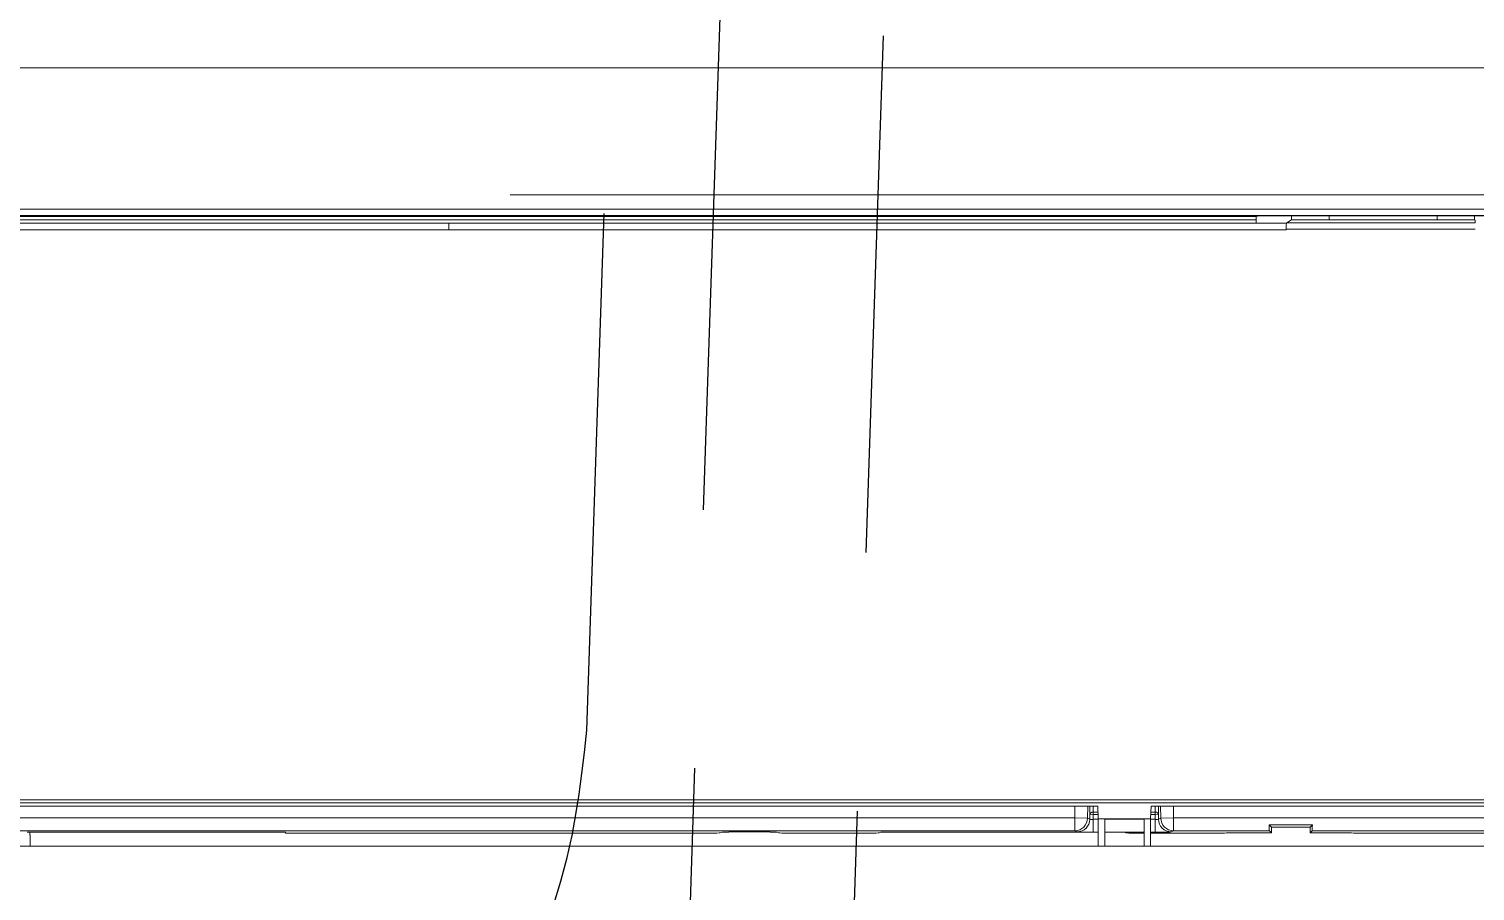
# Model space of a CAD drawing. Header units: inches. Extents: x 3778 to 56227, y -16914 to 35091.
# Drawn here: x 42725.7 to 42949.4, y -12849.5 to -12716.2 of the extents above; entities that cross this region are included whole.
import ezdxf

# ---------------------------------------------------------------- set-up
doc = ezdxf.new("R2010")
doc.units = ezdxf.units.IN
doc.header["$LTSCALE"] = 100
doc.header["$MEASUREMENT"] = 0
doc.linetypes.add('DH-HID2', pattern=[1.2, 0.8, -0.4])
doc.layers.add('2-con', color=2, linetype='Continuous')
doc.layers.add('FU-FURM', color=251, linetype='DH-HID2')
doc.layers.add('mark-B', color=2, linetype='Continuous', lineweight=20)

# ---------------------------------------------------------------- blocks, each defined once
blk = doc.blocks.new('cjscjdeh')
at = {"layer": 'FU-FURM', "color": 8}
for p, q in [((150668.99, 67933.39), (150679.65, 68251.53)), ((150694.15, 67926.74), (150705.03, 68251.49)), ((150654.94, 68019.2), (150661.59, 68217.74)), ((150654.57, 68015.76), (150654.94, 68019.2)), ((150654.19, 68012.5), (150654.57, 68015.76)), ((150653.77, 68009.32), (150654.19, 68012.5)), ((150653.27, 68006.16), (150653.77, 68009.32)), ((150652.66, 68002.92), (150653.27, 68006.16)), ((150651.89, 67999.53), (150652.66, 68002.92)), ((150650.92, 67995.89), (150651.89, 67999.53)), ((150649.73, 67991.94), (150650.92, 67995.89))]:
    blk.add_line(p, q, dxfattribs=at)
blk = doc.blocks.new('무풍1WAY 대형')
at = {"layer": 'mark-B'}
for p, q in [((-401.23, -236.38), (-215.13, -236.38)), ((-215.13, -240.6), (-215.13, -236.38)), ((-215.13, -236.38), (-214.11, -236.38)), ((-214.11, -236.38), (-214.11, -240.6)), ((-214.11, -236.38), (-208.06, -236.38)), ((-208.06, -240.6), (-208.06, -236.38)), ((-208.06, -236.38), (-207.04, -236.38)), ((-207.04, -240.6), (-207.04, -236.38)), ((-207.04, -236.38), (-26.88, -236.38)), ((-41.85, -237.16), (-41.85, -236.38)), ((-397.58, -238.77), (-240.12, -238.77)), ((-267.15, -238.42), (-247.56, -238.42)), ((-246.02, -238.46), (-246.07, -238.44)), ((-246.02, -238.46), (-239.81, -238.46)), ((-240.12, -238.77), (-239.81, -238.46)), ((-239.81, -239.35), (-239.81, -238.46)), ((-233.82, -238.46), (-227.08, -238.46)), ((-233.82, -238.46), (-233.5, -238.77)), ((-233.82, -238.46), (-233.82, -239.35)), ((-233.5, -238.77), (-218.69, -238.77)), ((-227.04, -238.44), (-227.08, -238.46)), ((-225.54, -238.42), (-215.13, -238.42)), ((-218.69, -238.77), (-218.33, -238.59)), ((-218.69, -238.77), (-218.69, -240.76)), ((-215.84, -238.55), (-215.84, -240.54)), ((-215.84, -238.55), (-215.13, -238.55)), ((-214.11, -238.42), (-212.81, -238.42)), ((-214.11, -238.55), (-210.41, -238.55)), ((-211.04, -238.53), (-211.31, -238.44)), ((-210.05, -238.55), (-208.06, -238.55)), ((-207.04, -238.55), (-206.24, -238.55)), ((-206.24, -238.55), (-206.24, -240.54)), ((-205.66, -238.55), (-174.39, -238.55)), ((-203.75, -238.59), (-203.39, -238.77)), ((-203.39, -238.77), (-30.43, -238.77)), ((-203.39, -238.77), (-203.39, -240.76)), ((-173.13, -238.44), (-173.4, -238.53)), ((-171.64, -238.42), (-159.13, -238.42)), ((-157.64, -238.44), (-157.27, -238.56)), ((-149.89, -238.58), (-156.27, -238.58)), ((-148.53, -238.44), (-148.9, -238.56)), ((-147.04, -238.42), (-121.72, -238.42)), ((-121.71, -238.42), (-121.72, -238.42)), ((-120.22, -238.39), (-81.35, -238.39)), ((-81.35, -238.56), (-81.35, -238.39)), ((-81.35, -238.56), (-41.36, -238.55)), ((-41.8, -238.16), (-41.77, -238.17)), ((-41.77, -238.55), (-41.77, -238.17)), ((-218.69, -240.76), (-397.58, -240.76)), ((-239.81, -239.35), (-240.15, -239.69)), ((-240.15, -239.69), (-233.47, -239.69)), ((-233.82, -239.35), (-239.81, -239.35)), ((-233.82, -239.35), (-233.47, -239.69)), ((-216.7, -240.74), (-218.69, -240.76)), ((-218.67, -242.57), (-218.69, -240.76)), ((-216.34, -240.56), (-216.7, -240.74)), ((-216.7, -240.74), (-216.68, -242.57)), ((-216.36, -242.57), (-216.33, -241.32)), ((-216.33, -241.32), (-216.34, -240.56)), ((-215.83, -241.31), (-216.33, -241.32)), ((-215.13, -240.54), (-215.84, -240.54)), ((-215.84, -240.54), (-215.83, -241.31)), ((-215.83, -241.31), (-215.16, -241.31)), ((-215.83, -241.31), (-215.83, -241.66)), ((-215.13, -240.6), (-215.2, -242.57)), ((-215.13, -240.6), (-214.11, -240.6)), ((-208.06, -240.54), (-214.11, -240.54)), ((-214.11, -240.6), (-208.06, -240.6)), ((-208.06, -240.6), (-207.04, -240.6)), ((-206.24, -240.54), (-207.04, -240.54)), ((-207.04, -240.6), (-206.97, -242.57)), ((-207.02, -241.31), (-206.25, -241.31)), ((-206.25, -241.31), (-206.24, -240.54)), ((-206.25, -241.31), (-206.25, -241.66)), ((-206.25, -241.31), (-205.75, -241.32)), ((-205.74, -240.56), (-205.75, -241.32)), ((-205.72, -242.57), (-205.75, -241.32)), ((-205.38, -240.74), (-205.74, -240.56)), ((-205.4, -242.57), (-205.38, -240.74)), ((-203.39, -240.76), (-205.38, -240.74)), ((-203.39, -240.76), (-203.41, -242.57)), ((-30.43, -240.76), (-203.39, -240.76)), ((581.95, -243.57), (-581.96, -243.57)), ((-569.85, -243.1), (569.83, -243.1)), ((-401.16, -242.57), (-215.2, -242.57)), ((-215.83, -241.66), (-215.85, -242.57)), ((-215.17, -241.66), (-215.83, -241.66)), ((-206.25, -241.66), (-207, -241.66)), ((-206.97, -242.57), (-26.94, -242.57)), ((-206.23, -242.57), (-206.25, -241.66)), ((-265.32, -331.8), (-236.09, -331.8)), ((-236.18, -332.81), (-265.32, -332.81)), ((-265.32, -332.81), (-265.32, -333.22)), ((-265.25, -333.26), (-265.32, -333.22)), ((-265.25, -333.26), (-265.25, -333.89)), ((-265.25, -333.26), (-259.43, -333.26)), ((-259.43, -333.26), (-259.43, -333.89)), ((-259.43, -333.26), (-242.76, -333.26)), ((-242.76, -333.89), (-242.76, -333.26)), ((-242.76, -333.26), (-236.93, -333.26)), ((-236.93, -333.26), (-236.18, -332.81)), ((-236.93, -333.26), (-236.93, -333.89)), ((-270.04, -333.89), (-231.83, -333.89)), ((-19.43, -333.78), (-231.49, -333.78)), ((-231.46, -333.28), (-19.45, -333.28)), ((-116.06, -337.15), (-506.37, -337.15))]:
    blk.add_line(p, q, dxfattribs=at)
for centre, major_axis, ratio, start_param, end_param in [((-247.56, -238.44), (-1.49, 0), 0.017455, 3.193953, 4.712389), ((-240.12, -240.76), (0, -1.99), 0.017455, 3.159046, 4.146128), ((-233.5, -240.76), (0, -1.99), 0.017455, 2.137057, 3.124139), ((-225.54, -238.44), (-1.49, 0), 0.017455, 4.712389, 6.230825), ((-218.69, -240.76), (-0.89, 1.78), 0.999246, 4.258388, 5.817071), ((-215.84, -238.59), (2.49, 0), 0.017454, 1.570997, 3.106887), ((-218.33, -240.58), (-0.89, 1.78), 0.999246, 4.258388, 5.817071), ((-212.81, -238.44), (-1.49, 0), 0.017455, 3.193953, 4.712389), ((-210.05, -238.53), (-0.996, 0), 0.017455, 0.05236, 1.198502), ((-203.75, -240.58), (0.89, 1.78), 0.999246, 0.466114, 2.024798), ((-206.24, -238.59), (-2.49, 0), 0.017454, 3.176298, 4.477548), ((-203.39, -240.76), (0.89, 1.78), 0.999246, 0.466114, 2.024798), ((-174.39, -238.53), (-0.996, 0), 0.017455, 1.570796, 3.089233), ((-171.64, -238.44), (-1.49, 0), 0.017455, 4.712389, 6.230825), ((-159.13, -238.44), (-1.49, 0), 0.017455, 3.193953, 4.712389), ((-156.27, -238.56), (-0.996, 0), 0.017455, 0.05236, 1.570796), ((-149.89, -238.56), (-0.996, 0), 0.017455, 1.570796, 3.089233), ((-147.04, -238.44), (-1.49, 0), 0.017455, 4.712389, 6.230825), ((-120.22, -238.42), (-1.49, 0), 0.017455, 4.712389, 6.248279), ((-41.8, -237.16), (0, -0.996), 0.052408, 4.712389, 6.265732), ((-215.84, -240.58), (0.498, -0.023), 0.086991, 1.575842, 3.111732), ((-215.83, -241.31), (0.498, -0.012), 0.70701, 3.190961, 4.728939), ((-206.25, -241.31), (0.498, 0.012), 0.70701, 4.695839, 6.233817), ((-206.24, -240.58), (-0.498, -0.023), 0.086991, 3.171454, 4.707343), ((-236.18, -331.81), (0, -0.996), 0.087489, 0.05236, 1.587424)]:
    blk.add_ellipse(centre, major_axis=major_axis, ratio=ratio, start_param=start_param, end_param=end_param, dxfattribs=at)
for points, knots in [([(-210.05, -238.55), (-210.11, -238.55), (-210.17, -238.55), (-210.29, -238.55), (-210.35, -238.55), (-210.41, -238.55)], [0, 0, 0, 0, 0.5, 0.5, 1, 1, 1, 1]), ([(-206.24, -238.55), (-206.15, -238.55), (-206.05, -238.55), (-205.86, -238.55), (-205.76, -238.55), (-205.66, -238.55)], [0, 0, 0, 0, 0.5, 0.5, 1, 1, 1, 1]), ([(-106.59, -332.72), (-106.59, -332.72), (-106.59, -332.72), (-106.59, -332.7), (-106.59, -332.68), (-106.59, -332.63), (-106.59, -332.6), (-106.59, -332.53), (-106.59, -332.48), (-106.59, -332.39), (-106.59, -332.34), (-106.59, -332.23), (-106.59, -332.17), (-106.59, -332.04), (-106.59, -331.98), (-106.59, -331.84), (-106.59, -331.78), (-106.59, -331.71)], [0, 0, 0, 0, 0.125, 0.125, 0.25, 0.25, 0.375, 0.375, 0.5, 0.5, 0.625, 0.625, 0.75, 0.75, 0.875, 0.875, 1, 1, 1, 1]), ([(-106.59, -331.71), (-105.92, -331.71), (-105.26, -331.71), (-101.94, -331.71), (-99.28, -331.71), (-86.01, -331.71), (-75.38, -331.71), (-48.62, -331.71), (-32.48, -331.71), (-16.34, -331.71)], [0, 0, 0, 0, 0.022069, 0.022069, 0.110345, 0.110345, 0.46345, 0.46345, 1, 1, 1, 1]), ([(-16.34, -332.72), (-31.05, -332.72), (-45.77, -332.72), (-62.59, -332.72), (-64.7, -332.72), (-80.07, -332.72), (-93.33, -332.72), (-106.59, -332.72)], [0, 0, 0, 0, 0.489144, 0.489144, 0.559223, 0.559223, 1, 1, 1, 1]), ([(-552.04, -333.94), (-546.29, -333.94), (-540.54, -333.94), (-529.04, -333.94), (-523.29, -333.94), (-506.03, -333.94), (-494.53, -333.94), (-460.03, -333.94), (-437.03, -333.94), (-368.02, -333.94), (-322.02, -333.94), (-184, -333.94), (-92, -333.94), (0.01, -333.94)], [0, 0, 0, 0, 0.03125, 0.03125, 0.0625, 0.0625, 0.125, 0.125, 0.25, 0.25, 0.5, 0.5, 1, 1, 1, 1]), ([(0.01, -334.91), (-92, -334.91), (-184, -334.91), (-322.02, -334.91), (-368.02, -334.91), (-437.03, -334.91), (-460.03, -334.91), (-494.53, -334.91), (-506.03, -334.91), (-523.29, -334.91), (-529.04, -334.91), (-540.54, -334.91), (-546.29, -334.91), (-552.04, -334.91)], [0, 0, 0, 0, 0.5, 0.5, 0.75, 0.75, 0.875, 0.875, 0.9375, 0.9375, 0.96875, 0.96875, 1, 1, 1, 1]), ([(-231.49, -333.78), (-231.49, -333.78), (-231.49, -333.77), (-231.48, -333.76), (-231.48, -333.76), (-231.48, -333.75), (-231.48, -333.74), (-231.48, -333.72), (-231.48, -333.71), (-231.47, -333.68), (-231.47, -333.67), (-231.47, -333.65), (-231.47, -333.64), (-231.47, -333.61), (-231.47, -333.58), (-231.47, -333.54), (-231.47, -333.53), (-231.47, -333.5), (-231.47, -333.47), (-231.47, -333.44), (-231.47, -333.41), (-231.47, -333.39), (-231.46, -333.34), (-231.46, -333.31), (-231.46, -333.28)], [0, 0, 0, 0, 0.125, 0.125, 0.1875, 0.1875, 0.25, 0.25, 0.375, 0.375, 0.4375, 0.4375, 0.5, 0.5, 0.625, 0.625, 0.6875, 0.6875, 0.75, 0.8125, 0.8125, 0.875, 0.875, 1, 1, 1, 1]), ([(-106.54, -356.78), (-88.78, -356.78), (-53.27, -356.78), (-17.75, -356.78), (0.01, -356.78)], [0, 0, 0, 0, 0.5, 1, 1, 1, 1])]:
    blk.add_open_spline(points, degree=3, knots=knots, dxfattribs=at)
for points, degree in [([(-236.18, -332.72), (-106.59, -332.72)], 1), ([(-236.09, -331.8), (-236.09, -331.77), (-236.09, -331.74), (-236.09, -331.71)], 3), ([(-236.09, -331.71), (-192.92, -331.71), (-149.76, -331.71), (-106.59, -331.71)], 3), ([(-231.46, -333.28), (-231.46, -333.09), (-231.47, -332.91), (-231.47, -332.72)], 3), ([(-231.49, -333.78), (-231.6, -333.82), (-231.72, -333.85), (-231.83, -333.89)], 3), ([(-535.91, -356.78), (-392.78, -356.78), (-249.66, -356.78), (-106.54, -356.78)], 3)]:
    blk.add_open_spline(points, degree=degree, dxfattribs=at)
blk = doc.blocks.new('dpdjzjs')
at = {"layer": 'mark-B', "rotation": 180}
blk.add_blockref('무풍1WAY 대형', (178654.91, 88751.49), dxfattribs=at)

msp = doc.modelspace()

# ---------------------------------------------------------------- block references
msp.add_blockref('cjscjdeh', (-107842.97, -80843.84))
at = {"layer": '2-con'}
msp.add_blockref('dpdjzjs', (-135970.86, -101830.44), dxfattribs=at)

doc.saveas('drawing.dxf')
